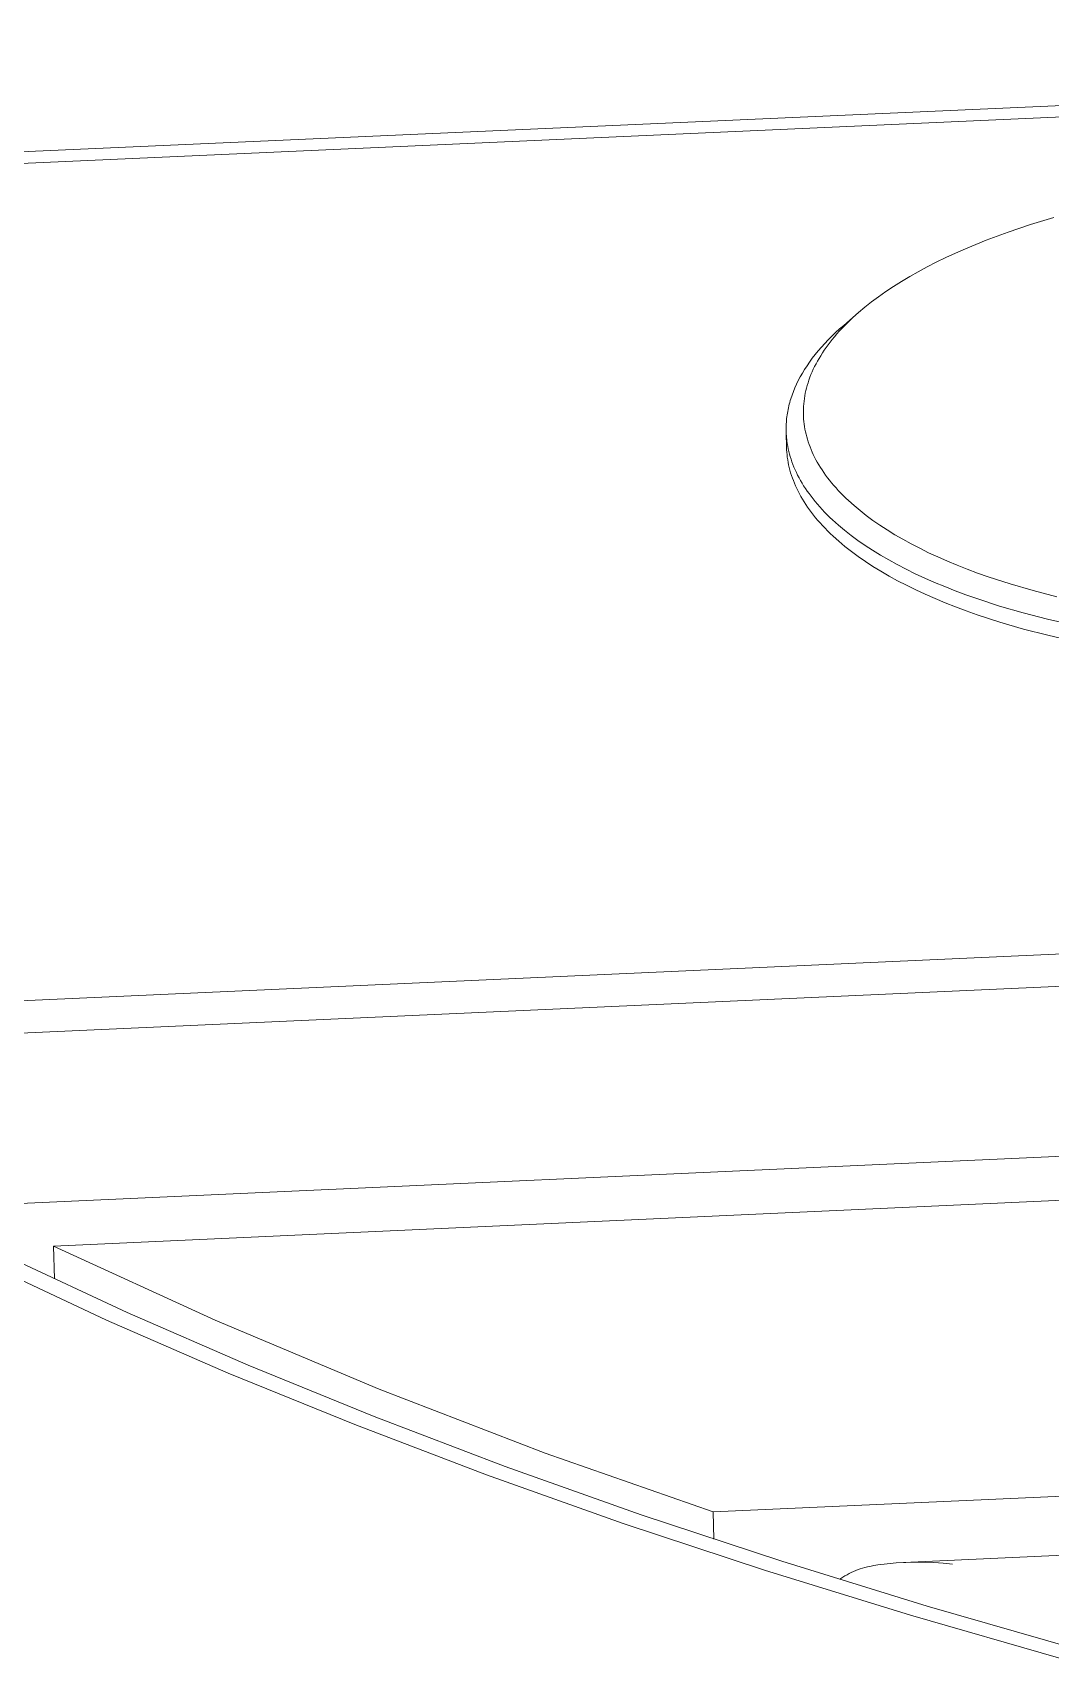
# Model space of a CAD drawing. Header units: inches. Extents: x 214 to 477, y -11 to 187.
# Drawn here: x 435.07 to 439.42, y 84.13 to 91.07 of the extents above; entities that cross this region are included whole.
import ezdxf

# ---------------------------------------------------------------- set-up
doc = ezdxf.new("R2010")
doc.units = ezdxf.units.IN
doc.layers.add('ZANO_R', color=7, linetype='Continuous', lineweight=0)

msp = doc.modelspace()

# ---------------------------------------------------------------- linework, layer by layer
at = {"layer": 'ZANO_R'}
for p, q in [((430.04474, 90.3432), (446.43068, 91.07464)), ((446.43412, 91.02532), (430.09429, 90.29581)), ((439.14245, 90.18845), (439.23507, 90.22292)), ((439.23507, 90.22292), (439.33125, 90.25536)), ((439.33125, 90.25536), (439.43058, 90.28567)), ((439.0111, 90.13322), (439.05381, 90.15208)), ((439.05381, 90.15208), (439.14245, 90.18845)), ((438.88994, 90.07416), (438.92912, 90.09424)), ((438.92912, 90.09424), (438.96952, 90.11394)), ((438.96952, 90.11394), (439.0111, 90.13322)), ((438.74609, 89.99039), (438.78005, 90.01181)), ((438.78005, 90.01181), (438.81537, 90.03292)), ((438.81537, 90.03292), (438.85201, 90.05371)), ((438.85201, 90.05371), (438.88994, 90.07416)), ((438.65255, 89.92457), (438.68231, 89.94675)), ((438.68231, 89.94675), (438.7135, 89.9687)), ((438.7135, 89.9687), (438.74609, 89.99039)), ((438.53377, 89.82484), (438.59735, 89.87962)), ((438.57194, 89.85688), (438.59735, 89.87961)), ((438.59735, 89.87961), (438.62422, 89.90218)), ((438.62422, 89.90218), (438.65255, 89.92457)), ((438.51622, 89.80941), (438.49934, 89.79391)), ((438.51489, 89.79951), (438.52556, 89.81104)), ((438.53377, 89.82484), (438.51622, 89.80941)), ((438.52556, 89.81104), (438.5366, 89.82254)), ((438.5366, 89.82254), (438.54801, 89.83402)), ((438.54801, 89.83402), (438.57194, 89.85688)), ((438.43843, 89.73139), (438.42486, 89.71567)), ((438.45266, 89.74708), (438.43843, 89.73139)), ((438.46756, 89.76274), (438.45266, 89.74708)), ((438.45866, 89.73007), (438.46711, 89.74167)), ((438.46711, 89.74167), (438.47592, 89.75326)), ((438.48312, 89.77835), (438.46756, 89.76274)), ((438.47592, 89.75326), (438.48511, 89.76484)), ((438.49934, 89.79391), (438.48312, 89.77835)), ((438.48511, 89.76484), (438.49467, 89.77641)), ((438.49467, 89.77641), (438.5046, 89.78797)), ((438.5046, 89.78797), (438.51489, 89.79951)), ((438.38814, 89.66839), (438.37722, 89.65261)), ((438.39972, 89.68416), (438.38814, 89.66839)), ((438.41196, 89.69992), (438.39972, 89.68416)), ((438.42486, 89.71567), (438.41196, 89.69992)), ((438.41564, 89.66055), (438.4219, 89.67212)), ((438.4219, 89.67212), (438.42852, 89.6837)), ((438.42852, 89.6837), (438.43551, 89.69529)), ((438.43551, 89.69529), (438.44286, 89.70688)), ((438.44286, 89.70688), (438.45058, 89.71847)), ((438.45058, 89.71847), (438.45866, 89.73007)), ((438.34839, 89.60532), (438.34008, 89.5896)), ((438.35735, 89.62107), (438.34839, 89.60532)), ((438.36696, 89.63684), (438.35735, 89.62107)), ((438.37722, 89.65261), (438.36696, 89.63684)), ((438.3855, 89.59154), (438.38965, 89.60299)), ((438.38965, 89.60299), (438.39414, 89.61446)), ((438.39414, 89.61446), (438.39898, 89.62595)), ((438.39898, 89.62595), (438.40418, 89.63747)), ((438.40418, 89.63747), (438.40973, 89.649)), ((438.40973, 89.649), (438.41564, 89.66055)), ((438.31317, 89.52702), (438.308, 89.5115)), ((438.31895, 89.54261), (438.31317, 89.52702)), ((438.32536, 89.55823), (438.31895, 89.54261)), ((438.3324, 89.5739), (438.32536, 89.55823)), ((438.34008, 89.5896), (438.3324, 89.5739)), ((438.36593, 89.51236), (438.36773, 89.52356)), ((438.36773, 89.52356), (438.36986, 89.5348)), ((438.36986, 89.5348), (438.37232, 89.54608)), ((438.37232, 89.54608), (438.37511, 89.55739)), ((438.37511, 89.55739), (438.37823, 89.56874)), ((438.37823, 89.56874), (438.38169, 89.58013)), ((438.38169, 89.58013), (438.3855, 89.59154)), ((438.29467, 89.45762), (438.29336, 89.44999)), ((438.29613, 89.46527), (438.29467, 89.45762)), ((438.29774, 89.47293), (438.29613, 89.46527)), ((438.29949, 89.48061), (438.29774, 89.47293)), ((438.30139, 89.48831), (438.29949, 89.48061)), ((438.30344, 89.49602), (438.30139, 89.48831)), ((438.30564, 89.50375), (438.30344, 89.49602)), ((438.308, 89.5115), (438.30564, 89.50375)), ((438.36167, 89.45708), (438.3619, 89.46804)), ((438.36175, 89.44617), (438.36167, 89.45708)), ((438.3619, 89.46804), (438.36244, 89.47905)), ((438.36244, 89.47905), (438.36329, 89.49011)), ((438.36329, 89.49011), (438.36445, 89.50121)), ((438.36445, 89.50121), (438.36593, 89.51236)), ((438.28801, 89.38972), (438.28797, 89.38228)), ((438.28819, 89.39717), (438.28801, 89.38972)), ((438.28851, 89.40466), (438.28819, 89.39717)), ((438.28896, 89.41216), (438.28851, 89.40466)), ((438.28956, 89.41968), (438.28896, 89.41216)), ((438.2903, 89.42723), (438.28956, 89.41968)), ((438.29118, 89.4348), (438.2903, 89.42723)), ((438.2922, 89.44239), (438.29118, 89.4348)), ((438.29336, 89.44999), (438.2922, 89.44239)), ((438.36212, 89.43532), (438.36175, 89.44617)), ((438.36279, 89.42453), (438.36212, 89.43532)), ((438.36375, 89.41379), (438.36279, 89.42453)), ((438.365, 89.40312), (438.36375, 89.41379)), ((438.36654, 89.39245), (438.365, 89.40312)), ((438.36838, 89.38175), (438.36654, 89.39245)), ((438.28797, 89.38228), (438.28806, 89.37487)), ((438.28806, 89.37487), (438.28829, 89.36749)), ((438.28829, 89.36749), (438.28865, 89.36012)), ((438.28983, 89.30467), (438.28833, 89.36418)), ((438.28865, 89.36012), (438.28914, 89.35279)), ((438.28914, 89.35279), (438.28977, 89.34548)), ((438.28977, 89.34548), (438.29052, 89.3382)), ((438.29052, 89.3382), (438.2914, 89.33094)), ((438.2914, 89.33094), (438.29298, 89.31994)), ((438.29298, 89.31994), (438.29488, 89.3089)), ((438.37052, 89.37102), (438.36838, 89.38175)), ((438.37297, 89.36026), (438.37052, 89.37102)), ((438.37574, 89.34947), (438.37297, 89.36026)), ((438.37881, 89.33865), (438.37574, 89.34947)), ((438.3822, 89.32781), (438.37881, 89.33865)), ((438.38592, 89.31694), (438.3822, 89.32781)), ((438.38996, 89.30605), (438.38592, 89.31694)), ((438.28983, 89.30467), (438.29023, 89.29402)), ((438.29023, 89.29402), (438.29092, 89.28337)), ((438.29092, 89.28337), (438.29189, 89.27274)), ((438.29189, 89.27274), (438.29313, 89.26215)), ((438.29313, 89.26215), (438.29471, 89.25114)), ((438.29471, 89.25114), (438.29661, 89.2401)), ((438.29488, 89.3089), (438.29709, 89.29782)), ((438.29709, 89.29782), (438.29961, 89.28671)), ((438.29961, 89.28671), (438.30246, 89.27558)), ((438.30246, 89.27558), (438.30563, 89.26441)), ((438.30563, 89.26441), (438.30913, 89.25322)), ((438.30913, 89.25322), (438.31296, 89.24201)), ((438.39432, 89.29515), (438.38996, 89.30605)), ((438.39902, 89.28422), (438.39432, 89.29515)), ((438.40405, 89.27329), (438.39902, 89.28422)), ((438.40942, 89.26234), (438.40405, 89.27329)), ((438.41512, 89.25138), (438.40942, 89.26234)), ((438.42117, 89.24042), (438.41512, 89.25138)), ((438.29661, 89.2401), (438.29882, 89.22902)), ((438.29882, 89.22902), (438.30134, 89.21791)), ((438.30134, 89.21791), (438.30419, 89.20677)), ((438.30419, 89.20677), (438.30736, 89.19561)), ((438.30736, 89.19561), (438.31086, 89.18442)), ((438.31086, 89.18442), (438.31469, 89.1732)), ((438.31296, 89.24201), (438.31712, 89.23077)), ((438.31712, 89.23077), (438.32162, 89.21952)), ((438.32162, 89.21952), (438.32647, 89.20825)), ((438.32647, 89.20825), (438.33166, 89.19696)), ((438.33166, 89.19696), (438.33719, 89.18566)), ((438.33719, 89.18566), (438.34307, 89.17436)), ((438.42756, 89.22945), (438.42117, 89.24042)), ((438.4343, 89.21848), (438.42756, 89.22945)), ((438.44139, 89.20751), (438.4343, 89.21848)), ((438.44883, 89.19655), (438.44139, 89.20751)), ((438.45662, 89.18559), (438.44883, 89.19655)), ((438.46477, 89.17463), (438.45662, 89.18559)), ((438.31469, 89.1732), (438.31885, 89.16196)), ((438.31885, 89.16196), (438.32335, 89.15071)), ((438.32335, 89.15071), (438.3282, 89.13943)), ((438.3282, 89.13943), (438.33338, 89.12814)), ((438.33338, 89.12814), (438.33892, 89.11684)), ((438.33892, 89.11684), (438.3448, 89.10553)), ((438.34307, 89.17436), (438.34931, 89.16304)), ((438.34931, 89.16304), (438.3559, 89.15172)), ((438.3559, 89.15172), (438.36285, 89.1404)), ((438.36285, 89.1404), (438.37016, 89.12908)), ((438.37016, 89.12908), (438.37783, 89.11776)), ((438.37783, 89.11776), (438.38587, 89.10645)), ((438.38587, 89.10645), (438.39427, 89.09515)), ((438.47327, 89.16369), (438.46477, 89.17463)), ((438.48213, 89.15276), (438.47327, 89.16369)), ((438.49135, 89.14185), (438.48213, 89.15276)), ((438.50094, 89.13096), (438.49135, 89.14185)), ((438.51088, 89.12009), (438.50094, 89.13096)), ((438.52119, 89.10924), (438.51088, 89.12009)), ((438.53186, 89.09843), (438.52119, 89.10924)), ((438.3448, 89.10553), (438.35104, 89.09422)), ((438.35104, 89.09422), (438.35763, 89.0829)), ((438.35763, 89.0829), (438.36458, 89.07157)), ((438.36458, 89.07157), (438.37189, 89.06025)), ((438.37189, 89.06025), (438.37956, 89.04893)), ((438.37956, 89.04893), (438.3876, 89.03762)), ((438.3876, 89.03762), (438.396, 89.02631)), ((438.39427, 89.09515), (438.40304, 89.08386)), ((438.40304, 89.08386), (438.41218, 89.07258)), ((438.41218, 89.07258), (438.4217, 89.06132)), ((438.4217, 89.06132), (438.43158, 89.05008)), ((438.43158, 89.05008), (438.44184, 89.03886)), ((438.44184, 89.03886), (438.45247, 89.02766)), ((438.5429, 89.08764), (438.53186, 89.09843)), ((438.5543, 89.07688), (438.5429, 89.08764)), ((438.5782, 89.05548), (438.5543, 89.07688)), ((438.60357, 89.03425), (438.5782, 89.05548)), ((438.396, 89.02631), (438.40477, 89.01502)), ((438.40477, 89.01502), (438.41391, 89.00374)), ((438.41391, 89.00374), (438.42342, 88.99247)), ((438.42342, 88.99247), (438.43331, 88.98123)), ((438.43331, 88.98123), (438.44356, 88.97001)), ((438.44356, 88.97001), (438.4542, 88.95882)), ((438.45247, 89.02766), (438.46348, 89.0165)), ((438.46348, 89.0165), (438.47487, 89.00537)), ((438.47487, 89.00537), (438.48663, 88.99427)), ((438.48663, 88.99427), (438.51128, 88.97218)), ((438.51128, 88.97218), (438.53745, 88.95027)), ((438.63039, 89.01321), (438.60357, 89.03425)), ((438.65867, 88.99239), (438.63039, 89.01321)), ((438.68839, 88.9718), (438.65867, 88.99239)), ((438.71955, 88.95147), (438.68839, 88.9718)), ((438.4542, 88.95882), (438.4652, 88.94765)), ((438.4652, 88.94765), (438.47659, 88.93651)), ((438.47659, 88.93651), (438.48835, 88.92541)), ((438.48835, 88.92541), (438.513, 88.90332)), ((438.513, 88.90332), (438.53917, 88.88141)), ((438.53745, 88.95027), (438.56512, 88.92856)), ((438.56512, 88.92856), (438.59429, 88.90707)), ((438.59429, 88.90707), (438.62495, 88.88582)), ((438.75213, 88.93143), (438.71955, 88.95147)), ((438.78611, 88.9117), (438.75213, 88.93143)), ((438.82148, 88.89229), (438.78611, 88.9117)), ((438.53917, 88.88141), (438.56684, 88.85969)), ((438.56684, 88.85969), (438.59601, 88.83819)), ((438.59601, 88.83819), (438.62667, 88.81694)), ((438.62495, 88.88582), (438.6571, 88.86484)), ((438.6571, 88.86484), (438.69071, 88.84415)), ((438.69071, 88.84415), (438.72577, 88.82379)), ((438.85821, 88.87324), (438.82148, 88.89229)), ((438.89626, 88.85456), (438.85821, 88.87324)), ((438.93563, 88.83627), (438.89626, 88.85456)), ((438.97626, 88.81841), (438.93563, 88.83627)), ((438.62667, 88.81694), (438.65881, 88.79596)), ((438.65881, 88.79596), (438.69242, 88.77527)), ((438.69242, 88.77527), (438.72748, 88.7549)), ((438.72577, 88.82379), (438.76225, 88.80376)), ((438.76225, 88.80376), (438.80014, 88.78409)), ((438.80014, 88.78409), (438.8394, 88.76481)), ((438.8394, 88.76481), (438.88001, 88.74594)), ((439.01813, 88.80097), (438.97626, 88.81841)), ((439.0612, 88.784), (439.01813, 88.80097)), ((439.10542, 88.76749), (439.0612, 88.784)), ((439.15077, 88.75148), (439.10542, 88.76749)), ((438.72748, 88.7549), (438.76396, 88.73487)), ((438.76396, 88.73487), (438.80185, 88.7152)), ((438.80185, 88.7152), (438.84111, 88.69591)), ((438.84111, 88.69591), (438.88172, 88.67704)), ((438.88001, 88.74594), (438.92193, 88.7275)), ((438.92193, 88.7275), (438.96513, 88.70951)), ((438.96513, 88.70951), (439.00956, 88.69199)), ((439.00956, 88.69199), (439.05519, 88.67496)), ((439.24462, 88.721), (439.15077, 88.75148)), ((439.34236, 88.69266), (439.24462, 88.721)), ((439.44358, 88.66657), (439.34236, 88.69266)), ((438.88172, 88.67704), (438.92364, 88.6586)), ((438.92364, 88.6586), (438.96683, 88.6406)), ((438.96683, 88.6406), (439.01127, 88.62308)), ((439.01127, 88.62308), (439.05689, 88.60604)), ((439.05519, 88.67496), (439.10197, 88.65843)), ((439.10197, 88.65843), (439.1988, 88.62697)), ((439.1988, 88.62697), (439.29965, 88.59772)), ((439.05689, 88.60604), (439.10367, 88.58951)), ((439.10367, 88.58951), (439.2005, 88.55804)), ((439.2005, 88.55804), (439.30134, 88.52879)), ((439.29965, 88.59772), (439.40409, 88.57079)), ((439.40409, 88.57079), (439.51166, 88.54628)), ((439.30134, 88.52879), (439.40577, 88.50186)), ((439.40577, 88.50186), (439.51334, 88.47733)), ((434.81158, 86.06792), (474.00953, 87.84429)), ((473.73234, 87.64428), (435.1609, 85.8952)), ((433.50608, 86.87339), (444.52794, 87.37144)), ((433.5568, 86.73704), (444.5309, 87.23316)), ((437.97716, 84.76037), (471.40262, 86.28248)), ((438.78903, 84.54493), (470.68499, 85.99861)), ((435.1609, 85.8952), (435.16469, 85.75529)), ((435.1609, 85.8952), (435.85144, 85.57889)), ((435.38795, 85.57944), (434.8922, 85.81089)), ((435.47555, 85.61204), (434.98211, 85.84233)), ((435.90625, 85.35331), (435.38795, 85.57944)), ((435.99143, 85.38705), (435.47555, 85.61204)), ((435.85144, 85.57889), (436.55144, 85.28413)), ((436.52932, 85.16784), (435.99143, 85.38705)), ((436.44668, 85.13298), (435.90625, 85.35331)), ((436.55144, 85.28413), (437.26025, 85.0112)), ((437.08875, 84.95488), (436.52932, 85.16784)), ((437.00876, 84.91894), (436.44668, 85.13298)), ((437.66914, 84.74865), (437.08875, 84.95488)), ((437.26025, 85.0112), (437.97716, 84.76037)), ((437.59191, 84.71166), (437.00876, 84.91894)), ((438.26983, 84.54961), (437.66914, 84.74865)), ((437.98012, 84.64386), (437.97716, 84.76037)), ((438.19547, 84.5116), (437.59191, 84.71166)), ((438.89009, 84.35819), (438.26983, 84.54961)), ((438.63478, 84.52569), (438.64496, 84.52765)), ((438.66192, 84.53112), (438.64496, 84.52765)), ((438.67897, 84.53414), (438.66192, 84.53112)), ((438.67897, 84.53414), (438.71862, 84.53902)), ((438.71862, 84.53902), (438.75841, 84.54262)), ((438.75841, 84.54262), (438.79829, 84.54494)), ((438.79829, 84.54494), (438.83823, 84.54597)), ((438.83823, 84.54597), (438.87818, 84.54571)), ((438.87818, 84.54571), (438.9181, 84.54417)), ((438.9181, 84.54417), (438.95794, 84.54133)), ((438.95794, 84.54133), (438.99768, 84.53722)), ((438.8187, 84.31921), (438.19547, 84.5116)), ((438.51873, 84.47308), (438.51717, 84.47163)), ((438.51873, 84.47308), (438.51938, 84.47366)), ((438.52179, 84.47577), (438.51938, 84.47366)), ((438.52179, 84.47577), (438.5303, 84.48168)), ((438.5303, 84.48168), (438.53902, 84.4873)), ((438.53902, 84.4873), (438.54792, 84.49261)), ((438.54792, 84.49261), (438.55701, 84.4976)), ((438.55701, 84.4976), (438.56626, 84.50228)), ((438.56626, 84.50228), (438.57567, 84.50664)), ((438.57567, 84.50664), (438.58523, 84.51066)), ((438.58523, 84.51066), (438.59492, 84.51435)), ((438.59492, 84.51435), (438.60473, 84.5177)), ((438.60473, 84.5177), (438.61465, 84.52071)), ((438.61465, 84.52071), (438.62467, 84.52337)), ((438.62467, 84.52337), (438.63478, 84.52569)), ((439.46077, 84.1349), (438.8187, 84.31921)), ((439.52908, 84.17482), (438.89009, 84.35819))]:
    msp.add_line(p, q, dxfattribs=at)

doc.saveas('drawing.dxf')
